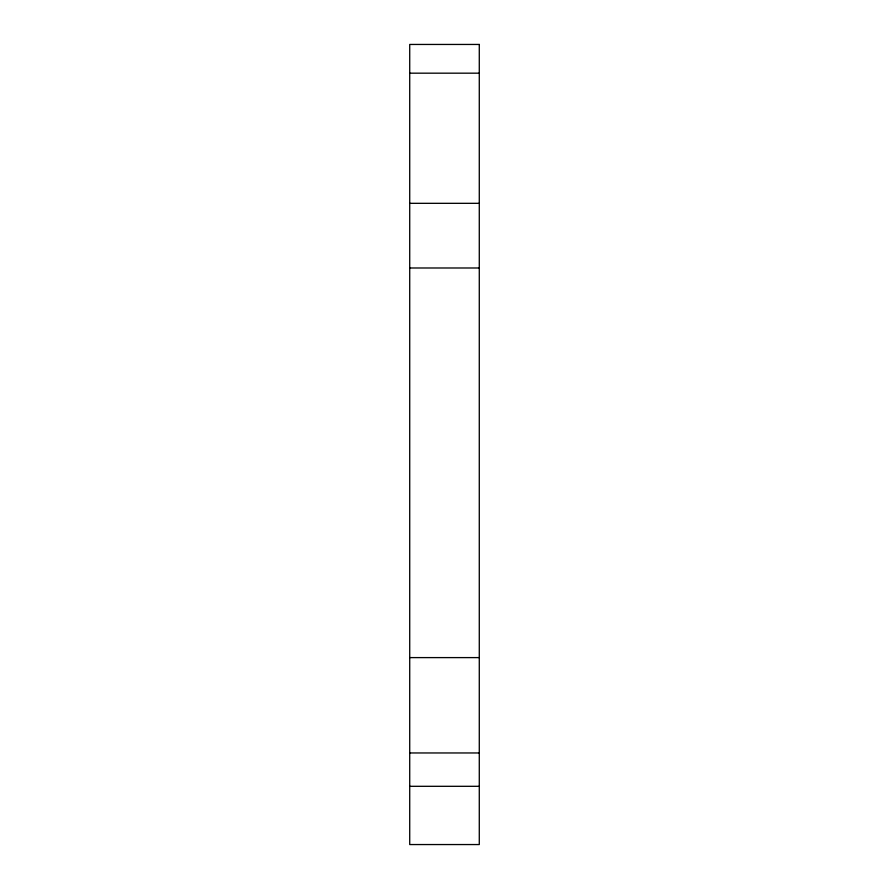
<?xml version="1.0" encoding="UTF-8"?>
<svg xmlns="http://www.w3.org/2000/svg" width="889" height="889" viewBox="0 0 889 889"><rect width="100%" height="100%" fill="white"/><g stroke="black" fill="none" stroke-linecap="round" stroke-linejoin="round"><path stroke-width="1.33" d="M409.718 73.176L479.282 73.176M409.718 203.325L479.282 203.325M409.718 267.989L479.282 267.989M409.718 657.604L479.282 657.604M409.718 752.961L479.282 752.961M409.718 786.309L479.282 786.309M479.282 44.45L409.718 44.45L409.718 844.55L479.282 844.55L479.282 44.45"/></g></svg>
